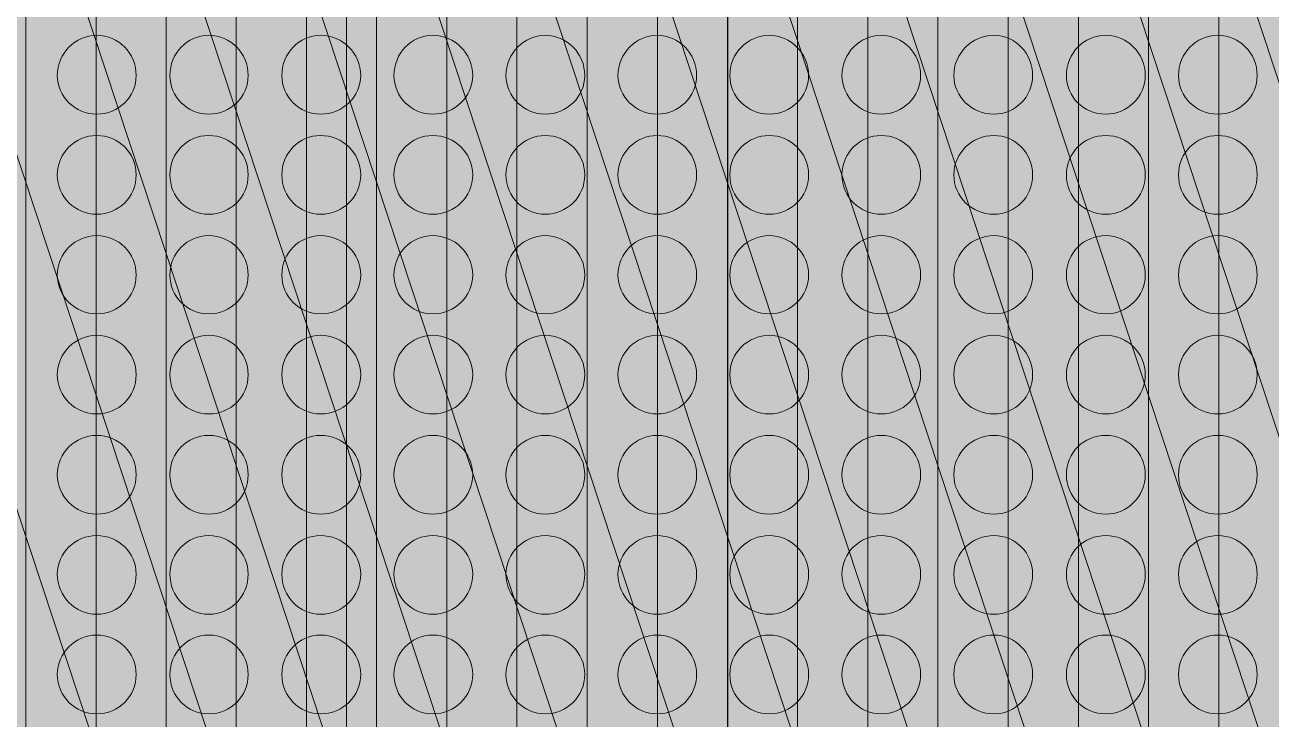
# Model space of a CAD drawing. Header units: inches. Extents: x 243 to 900, y -519 to -86.
# Drawn here: x 545.41 to 572.91, y -270.37 to -255.04 of the extents above; entities that cross this region are included whole.
import ezdxf

# ---------------------------------------------------------------- set-up
doc = ezdxf.new("R2010")
doc.units = ezdxf.units.IN
doc.header["$MEASUREMENT"] = 0
doc.layers.add('Layer 1', color=7, linetype='Continuous')

# ---------------------------------------------------------------- blocks, each defined once
blk = doc.blocks.new('block 3')
at = {"layer": 'Layer 1', "lineweight": 0}
blk.add_open_spline([(898.138, -484.267), (898.138, -494.991), (889.368, -503.763), (878.645, -503.763), (878.645, -503.763), (266.12, -503.763), (266.12, -503.763), (255.397, -503.763), (246.624, -494.991), (246.624, -484.267), (246.624, -484.267), (246.624, -108.507), (246.624, -108.507), (246.624, -97.783), (255.397, -89.011), (266.12, -89.011), (266.12, -89.011), (878.645, -89.011), (878.645, -89.011), (889.368, -89.011), (898.138, -97.783), (898.138, -108.507), (898.138, -108.507), (898.138, -484.267), (898.138, -484.267)], degree=3, knots=[0, 0, 0, 0, 1, 1, 1, 2, 2, 2, 3, 3, 3, 4, 4, 4, 5, 5, 5, 6, 6, 6, 7, 7, 7, 8, 8, 8, 8], dxfattribs=at)
blk = doc.blocks.new('block 2')
at = {"layer": 'Layer 1'}
blk.add_blockref('block 3', (0, 0), dxfattribs=at)
blk = doc.blocks.new('block 58')
at = {"layer": 'Layer 1', "lineweight": 0}
for points in [[(547.862, -256.161), (547.862, -256.634), (547.479, -257.015), (546.989, -257.015), (546.519, -257.015), (546.12, -256.634), (546.12, -256.161), (546.12, -255.672), (546.519, -255.275), (546.989, -255.275), (547.479, -255.275), (547.862, -255.672), (547.862, -256.161)], [(550.334, -256.161), (550.334, -256.634), (549.953, -257.015), (549.461, -257.015), (548.991, -257.015), (548.607, -256.634), (548.607, -256.161), (548.607, -255.672), (548.991, -255.275), (549.461, -255.275), (549.953, -255.275), (550.334, -255.672), (550.334, -256.161)], [(552.819, -256.161), (552.819, -256.634), (552.422, -257.015), (551.933, -257.015), (551.463, -257.015), (551.079, -256.634), (551.079, -256.161), (551.079, -255.672), (551.463, -255.275), (551.933, -255.275), (552.422, -255.275), (552.819, -255.672), (552.819, -256.161)], [(555.291, -256.161), (555.291, -256.634), (554.894, -257.015), (554.411, -257.015), (553.932, -257.015), (553.554, -256.634), (553.554, -256.161), (553.554, -255.672), (553.932, -255.275), (554.411, -255.275), (554.894, -255.275), (555.291, -255.672), (555.291, -256.161)], [(557.766, -256.161), (557.766, -256.634), (557.369, -257.015), (556.893, -257.015), (556.423, -257.015), (556.026, -256.634), (556.026, -256.161), (556.026, -255.672), (556.423, -255.275), (556.893, -255.275), (557.369, -255.275), (557.766, -255.672), (557.766, -256.161)], [(560.235, -256.161), (560.235, -256.634), (559.841, -257.015), (559.365, -257.015), (558.892, -257.015), (558.498, -256.634), (558.498, -256.161), (558.498, -255.672), (558.892, -255.275), (559.365, -255.275), (559.841, -255.275), (560.235, -255.672), (560.235, -256.161)], [(562.707, -256.161), (562.707, -256.634), (562.311, -257.015), (561.837, -257.015), (561.364, -257.015), (560.967, -256.634), (560.967, -256.161), (560.967, -255.672), (561.364, -255.275), (561.837, -255.275), (562.311, -255.275), (562.707, -255.672), (562.707, -256.161)], [(565.179, -256.161), (565.179, -256.634), (564.785, -257.015), (564.309, -257.015), (563.836, -257.015), (563.442, -256.634), (563.442, -256.161), (563.442, -255.672), (563.836, -255.275), (564.309, -255.275), (564.785, -255.275), (565.179, -255.672), (565.179, -256.161)], [(567.651, -256.161), (567.651, -256.634), (567.27, -257.015), (566.797, -257.015), (566.311, -257.015), (565.912, -256.634), (565.912, -256.161), (565.912, -255.672), (566.311, -255.275), (566.797, -255.275), (567.27, -255.275), (567.651, -255.672), (567.651, -256.161)], [(570.139, -256.161), (570.139, -256.634), (569.74, -257.015), (569.269, -257.015), (568.777, -257.015), (568.397, -256.634), (568.397, -256.161), (568.397, -255.672), (568.777, -255.275), (569.269, -255.275), (569.74, -255.275), (570.139, -255.672), (570.139, -256.161)], [(572.608, -256.161), (572.608, -256.634), (572.214, -257.015), (571.741, -257.015), (571.255, -257.015), (570.871, -256.634), (570.871, -256.161), (570.871, -255.672), (571.255, -255.275), (571.741, -255.275), (572.214, -255.275), (572.608, -255.672), (572.608, -256.161)]]:
    blk.add_open_spline(points, degree=3, knots=[0, 0, 0, 0, 1, 1, 1, 2, 2, 2, 3, 3, 3, 4, 4, 4, 4], dxfattribs=at)
blk = doc.blocks.new('block 59')
at = {"layer": 'Layer 1', "lineweight": 0}
for points in [[(547.862, -258.357), (547.862, -258.844), (547.479, -259.226), (546.989, -259.226), (546.519, -259.226), (546.12, -258.844), (546.12, -258.357), (546.12, -257.869), (546.519, -257.488), (546.989, -257.488), (547.479, -257.488), (547.862, -257.869), (547.862, -258.357)], [(550.334, -258.357), (550.334, -258.844), (549.953, -259.226), (549.461, -259.226), (548.991, -259.226), (548.607, -258.844), (548.607, -258.357), (548.607, -257.869), (548.991, -257.488), (549.461, -257.488), (549.953, -257.488), (550.334, -257.869), (550.334, -258.357)], [(552.819, -258.357), (552.819, -258.844), (552.422, -259.226), (551.933, -259.226), (551.463, -259.226), (551.079, -258.844), (551.079, -258.357), (551.079, -257.869), (551.463, -257.488), (551.933, -257.488), (552.422, -257.488), (552.819, -257.869), (552.819, -258.357)], [(555.291, -258.357), (555.291, -258.844), (554.894, -259.226), (554.411, -259.226), (553.932, -259.226), (553.554, -258.844), (553.554, -258.357), (553.554, -257.869), (553.932, -257.488), (554.411, -257.488), (554.894, -257.488), (555.291, -257.869), (555.291, -258.357)], [(557.766, -258.357), (557.766, -258.844), (557.369, -259.226), (556.893, -259.226), (556.423, -259.226), (556.026, -258.844), (556.026, -258.357), (556.026, -257.869), (556.423, -257.488), (556.893, -257.488), (557.369, -257.488), (557.766, -257.869), (557.766, -258.357)], [(560.235, -258.357), (560.235, -258.844), (559.841, -259.226), (559.365, -259.226), (558.892, -259.226), (558.498, -258.844), (558.498, -258.357), (558.498, -257.869), (558.892, -257.488), (559.365, -257.488), (559.841, -257.488), (560.235, -257.869), (560.235, -258.357)], [(562.707, -258.357), (562.707, -258.844), (562.311, -259.226), (561.837, -259.226), (561.364, -259.226), (560.967, -258.844), (560.967, -258.357), (560.967, -257.869), (561.364, -257.488), (561.837, -257.488), (562.311, -257.488), (562.707, -257.869), (562.707, -258.357)], [(565.179, -258.357), (565.179, -258.844), (564.785, -259.226), (564.309, -259.226), (563.836, -259.226), (563.442, -258.844), (563.442, -258.357), (563.442, -257.869), (563.836, -257.488), (564.309, -257.488), (564.785, -257.488), (565.179, -257.869), (565.179, -258.357)], [(567.651, -258.357), (567.651, -258.844), (567.27, -259.226), (566.797, -259.226), (566.311, -259.226), (565.912, -258.844), (565.912, -258.357), (565.912, -257.869), (566.311, -257.488), (566.797, -257.488), (567.27, -257.488), (567.651, -257.869), (567.651, -258.357)], [(570.139, -258.357), (570.139, -258.844), (569.74, -259.226), (569.269, -259.226), (568.777, -259.226), (568.397, -258.844), (568.397, -258.357), (568.397, -257.869), (568.777, -257.488), (569.269, -257.488), (569.74, -257.488), (570.139, -257.869), (570.139, -258.357)], [(572.608, -258.357), (572.608, -258.844), (572.214, -259.226), (571.741, -259.226), (571.255, -259.226), (570.871, -258.844), (570.871, -258.357), (570.871, -257.869), (571.255, -257.488), (571.741, -257.488), (572.214, -257.488), (572.608, -257.869), (572.608, -258.357)]]:
    blk.add_open_spline(points, degree=3, knots=[0, 0, 0, 0, 1, 1, 1, 2, 2, 2, 3, 3, 3, 4, 4, 4, 4], dxfattribs=at)
blk = doc.blocks.new('block 60')
at = {"layer": 'Layer 1', "lineweight": 0}
for points in [[(547.862, -260.568), (547.862, -261.041), (547.479, -261.425), (546.989, -261.425), (546.519, -261.425), (546.12, -261.041), (546.12, -260.568), (546.12, -260.082), (546.519, -259.699), (546.989, -259.699), (547.479, -259.699), (547.862, -260.082), (547.862, -260.568)], [(550.334, -260.568), (550.334, -261.041), (549.953, -261.425), (549.461, -261.425), (548.991, -261.425), (548.607, -261.041), (548.607, -260.568), (548.607, -260.082), (548.991, -259.699), (549.461, -259.699), (549.953, -259.699), (550.334, -260.082), (550.334, -260.568)], [(552.819, -260.568), (552.819, -261.041), (552.422, -261.425), (551.933, -261.425), (551.463, -261.425), (551.079, -261.041), (551.079, -260.568), (551.079, -260.082), (551.463, -259.699), (551.933, -259.699), (552.422, -259.699), (552.819, -260.082), (552.819, -260.568)], [(555.291, -260.568), (555.291, -261.041), (554.894, -261.425), (554.411, -261.425), (553.932, -261.425), (553.554, -261.041), (553.554, -260.568), (553.554, -260.082), (553.932, -259.699), (554.411, -259.699), (554.894, -259.699), (555.291, -260.082), (555.291, -260.568)], [(557.766, -260.568), (557.766, -261.041), (557.369, -261.425), (556.893, -261.425), (556.423, -261.425), (556.026, -261.041), (556.026, -260.568), (556.026, -260.082), (556.423, -259.699), (556.893, -259.699), (557.369, -259.699), (557.766, -260.082), (557.766, -260.568)], [(560.235, -260.568), (560.235, -261.041), (559.841, -261.425), (559.365, -261.425), (558.892, -261.425), (558.498, -261.041), (558.498, -260.568), (558.498, -260.082), (558.892, -259.699), (559.365, -259.699), (559.841, -259.699), (560.235, -260.082), (560.235, -260.568)], [(562.707, -260.568), (562.707, -261.041), (562.311, -261.425), (561.837, -261.425), (561.364, -261.425), (560.967, -261.041), (560.967, -260.568), (560.967, -260.082), (561.364, -259.699), (561.837, -259.699), (562.311, -259.699), (562.707, -260.082), (562.707, -260.568)], [(565.179, -260.568), (565.179, -261.041), (564.785, -261.425), (564.309, -261.425), (563.836, -261.425), (563.442, -261.041), (563.442, -260.568), (563.442, -260.082), (563.836, -259.699), (564.309, -259.699), (564.785, -259.699), (565.179, -260.082), (565.179, -260.568)], [(567.651, -260.568), (567.651, -261.041), (567.27, -261.425), (566.797, -261.425), (566.311, -261.425), (565.912, -261.041), (565.912, -260.568), (565.912, -260.082), (566.311, -259.699), (566.797, -259.699), (567.27, -259.699), (567.651, -260.082), (567.651, -260.568)], [(570.139, -260.568), (570.139, -261.041), (569.74, -261.425), (569.269, -261.425), (568.777, -261.425), (568.397, -261.041), (568.397, -260.568), (568.397, -260.082), (568.777, -259.699), (569.269, -259.699), (569.74, -259.699), (570.139, -260.082), (570.139, -260.568)], [(572.608, -260.568), (572.608, -261.041), (572.214, -261.425), (571.741, -261.425), (571.255, -261.425), (570.871, -261.041), (570.871, -260.568), (570.871, -260.082), (571.255, -259.699), (571.741, -259.699), (572.214, -259.699), (572.608, -260.082), (572.608, -260.568)]]:
    blk.add_open_spline(points, degree=3, knots=[0, 0, 0, 0, 1, 1, 1, 2, 2, 2, 3, 3, 3, 4, 4, 4, 4], dxfattribs=at)
blk = doc.blocks.new('block 61')
at = {"layer": 'Layer 1', "lineweight": 0}
for points in [[(547.862, -262.768), (547.862, -263.255), (547.479, -263.637), (546.989, -263.637), (546.519, -263.637), (546.12, -263.255), (546.12, -262.768), (546.12, -262.294), (546.519, -261.898), (546.989, -261.898), (547.479, -261.898), (547.862, -262.294), (547.862, -262.768)], [(550.334, -262.768), (550.334, -263.255), (549.953, -263.637), (549.461, -263.637), (548.991, -263.637), (548.607, -263.255), (548.607, -262.768), (548.607, -262.294), (548.991, -261.898), (549.461, -261.898), (549.953, -261.898), (550.334, -262.294), (550.334, -262.768)], [(552.819, -262.768), (552.819, -263.255), (552.422, -263.637), (551.933, -263.637), (551.463, -263.637), (551.079, -263.255), (551.079, -262.768), (551.079, -262.294), (551.463, -261.898), (551.933, -261.898), (552.422, -261.898), (552.819, -262.294), (552.819, -262.768)], [(555.291, -262.768), (555.291, -263.255), (554.894, -263.637), (554.411, -263.637), (553.932, -263.637), (553.554, -263.255), (553.554, -262.768), (553.554, -262.294), (553.932, -261.898), (554.411, -261.898), (554.894, -261.898), (555.291, -262.294), (555.291, -262.768)], [(557.766, -262.768), (557.766, -263.255), (557.369, -263.637), (556.893, -263.637), (556.423, -263.637), (556.026, -263.255), (556.026, -262.768), (556.026, -262.294), (556.423, -261.898), (556.893, -261.898), (557.369, -261.898), (557.766, -262.294), (557.766, -262.768)], [(560.235, -262.768), (560.235, -263.255), (559.841, -263.637), (559.365, -263.637), (558.892, -263.637), (558.498, -263.255), (558.498, -262.768), (558.498, -262.294), (558.892, -261.898), (559.365, -261.898), (559.841, -261.898), (560.235, -262.294), (560.235, -262.768)], [(562.707, -262.768), (562.707, -263.255), (562.311, -263.637), (561.837, -263.637), (561.364, -263.637), (560.967, -263.255), (560.967, -262.768), (560.967, -262.294), (561.364, -261.898), (561.837, -261.898), (562.311, -261.898), (562.707, -262.294), (562.707, -262.768)], [(565.179, -262.768), (565.179, -263.255), (564.785, -263.637), (564.309, -263.637), (563.836, -263.637), (563.442, -263.255), (563.442, -262.768), (563.442, -262.294), (563.836, -261.898), (564.309, -261.898), (564.785, -261.898), (565.179, -262.294), (565.179, -262.768)], [(567.651, -262.768), (567.651, -263.255), (567.27, -263.637), (566.797, -263.637), (566.311, -263.637), (565.912, -263.255), (565.912, -262.768), (565.912, -262.294), (566.311, -261.898), (566.797, -261.898), (567.27, -261.898), (567.651, -262.294), (567.651, -262.768)], [(570.139, -262.768), (570.139, -263.255), (569.74, -263.637), (569.269, -263.637), (568.777, -263.637), (568.397, -263.255), (568.397, -262.768), (568.397, -262.294), (568.777, -261.898), (569.269, -261.898), (569.74, -261.898), (570.139, -262.294), (570.139, -262.768)], [(572.608, -262.768), (572.608, -263.255), (572.214, -263.637), (571.741, -263.637), (571.255, -263.637), (570.871, -263.255), (570.871, -262.768), (570.871, -262.294), (571.255, -261.898), (571.741, -261.898), (572.214, -261.898), (572.608, -262.294), (572.608, -262.768)]]:
    blk.add_open_spline(points, degree=3, knots=[0, 0, 0, 0, 1, 1, 1, 2, 2, 2, 3, 3, 3, 4, 4, 4, 4], dxfattribs=at)
blk = doc.blocks.new('block 62')
at = {"layer": 'Layer 1', "lineweight": 0}
for points in [[(547.862, -264.979), (547.862, -265.454), (547.479, -265.849), (546.989, -265.849), (546.519, -265.849), (546.12, -265.454), (546.12, -264.979), (546.12, -264.49), (546.519, -264.11), (546.989, -264.11), (547.479, -264.11), (547.862, -264.49), (547.862, -264.979)], [(550.334, -264.979), (550.334, -265.454), (549.953, -265.849), (549.461, -265.849), (548.991, -265.849), (548.607, -265.454), (548.607, -264.979), (548.607, -264.49), (548.991, -264.11), (549.461, -264.11), (549.953, -264.11), (550.334, -264.49), (550.334, -264.979)], [(552.819, -264.979), (552.819, -265.454), (552.422, -265.849), (551.933, -265.849), (551.463, -265.849), (551.079, -265.454), (551.079, -264.979), (551.079, -264.49), (551.463, -264.11), (551.933, -264.11), (552.422, -264.11), (552.819, -264.49), (552.819, -264.979)], [(555.291, -264.979), (555.291, -265.454), (554.894, -265.849), (554.411, -265.849), (553.932, -265.849), (553.554, -265.454), (553.554, -264.979), (553.554, -264.49), (553.932, -264.11), (554.411, -264.11), (554.894, -264.11), (555.291, -264.49), (555.291, -264.979)], [(557.766, -264.979), (557.766, -265.454), (557.369, -265.849), (556.893, -265.849), (556.423, -265.849), (556.026, -265.454), (556.026, -264.979), (556.026, -264.49), (556.423, -264.11), (556.893, -264.11), (557.369, -264.11), (557.766, -264.49), (557.766, -264.979)], [(560.235, -264.979), (560.235, -265.454), (559.841, -265.849), (559.365, -265.849), (558.892, -265.849), (558.498, -265.454), (558.498, -264.979), (558.498, -264.49), (558.892, -264.11), (559.365, -264.11), (559.841, -264.11), (560.235, -264.49), (560.235, -264.979)], [(562.707, -264.979), (562.707, -265.454), (562.311, -265.849), (561.837, -265.849), (561.364, -265.849), (560.967, -265.454), (560.967, -264.979), (560.967, -264.49), (561.364, -264.11), (561.837, -264.11), (562.311, -264.11), (562.707, -264.49), (562.707, -264.979)], [(565.179, -264.979), (565.179, -265.454), (564.785, -265.849), (564.309, -265.849), (563.836, -265.849), (563.442, -265.454), (563.442, -264.979), (563.442, -264.49), (563.836, -264.11), (564.309, -264.11), (564.785, -264.11), (565.179, -264.49), (565.179, -264.979)], [(567.651, -264.979), (567.651, -265.454), (567.27, -265.849), (566.797, -265.849), (566.311, -265.849), (565.912, -265.454), (565.912, -264.979), (565.912, -264.49), (566.311, -264.11), (566.797, -264.11), (567.27, -264.11), (567.651, -264.49), (567.651, -264.979)], [(570.139, -264.979), (570.139, -265.454), (569.74, -265.849), (569.269, -265.849), (568.777, -265.849), (568.397, -265.454), (568.397, -264.979), (568.397, -264.49), (568.777, -264.11), (569.269, -264.11), (569.74, -264.11), (570.139, -264.49), (570.139, -264.979)], [(572.608, -264.979), (572.608, -265.454), (572.214, -265.849), (571.741, -265.849), (571.255, -265.849), (570.871, -265.454), (570.871, -264.979), (570.871, -264.49), (571.255, -264.11), (571.741, -264.11), (572.214, -264.11), (572.608, -264.49), (572.608, -264.979)]]:
    blk.add_open_spline(points, degree=3, knots=[0, 0, 0, 0, 1, 1, 1, 2, 2, 2, 3, 3, 3, 4, 4, 4, 4], dxfattribs=at)
blk = doc.blocks.new('block 63')
at = {"layer": 'Layer 1', "lineweight": 0}
for points in [[(547.862, -267.175), (547.862, -267.664), (547.479, -268.061), (546.989, -268.061), (546.519, -268.061), (546.12, -267.664), (546.12, -267.175), (546.12, -266.703), (546.519, -266.322), (546.989, -266.322), (547.479, -266.322), (547.862, -266.703), (547.862, -267.175)], [(550.334, -267.175), (550.334, -267.664), (549.953, -268.061), (549.461, -268.061), (548.991, -268.061), (548.607, -267.664), (548.607, -267.175), (548.607, -266.703), (548.991, -266.322), (549.461, -266.322), (549.953, -266.322), (550.334, -266.703), (550.334, -267.175)], [(552.819, -267.175), (552.819, -267.664), (552.422, -268.061), (551.933, -268.061), (551.463, -268.061), (551.079, -267.664), (551.079, -267.175), (551.079, -266.703), (551.463, -266.322), (551.933, -266.322), (552.422, -266.322), (552.819, -266.703), (552.819, -267.175)], [(555.291, -267.175), (555.291, -267.664), (554.894, -268.061), (554.411, -268.061), (553.932, -268.061), (553.554, -267.664), (553.554, -267.175), (553.554, -266.703), (553.932, -266.322), (554.411, -266.322), (554.894, -266.322), (555.291, -266.703), (555.291, -267.175)], [(557.766, -267.175), (557.766, -267.664), (557.369, -268.061), (556.893, -268.061), (556.423, -268.061), (556.026, -267.664), (556.026, -267.175), (556.026, -266.703), (556.423, -266.322), (556.893, -266.322), (557.369, -266.322), (557.766, -266.703), (557.766, -267.175)], [(560.235, -267.175), (560.235, -267.664), (559.841, -268.061), (559.365, -268.061), (558.892, -268.061), (558.498, -267.664), (558.498, -267.175), (558.498, -266.703), (558.892, -266.322), (559.365, -266.322), (559.841, -266.322), (560.235, -266.703), (560.235, -267.175)], [(562.707, -267.175), (562.707, -267.664), (562.311, -268.061), (561.837, -268.061), (561.364, -268.061), (560.967, -267.664), (560.967, -267.175), (560.967, -266.703), (561.364, -266.322), (561.837, -266.322), (562.311, -266.322), (562.707, -266.703), (562.707, -267.175)], [(565.179, -267.175), (565.179, -267.664), (564.785, -268.061), (564.309, -268.061), (563.836, -268.061), (563.442, -267.664), (563.442, -267.175), (563.442, -266.703), (563.836, -266.322), (564.309, -266.322), (564.785, -266.322), (565.179, -266.703), (565.179, -267.175)], [(567.651, -267.175), (567.651, -267.664), (567.27, -268.061), (566.797, -268.061), (566.311, -268.061), (565.912, -267.664), (565.912, -267.175), (565.912, -266.703), (566.311, -266.322), (566.797, -266.322), (567.27, -266.322), (567.651, -266.703), (567.651, -267.175)], [(570.139, -267.175), (570.139, -267.664), (569.74, -268.061), (569.269, -268.061), (568.777, -268.061), (568.397, -267.664), (568.397, -267.175), (568.397, -266.703), (568.777, -266.322), (569.269, -266.322), (569.74, -266.322), (570.139, -266.703), (570.139, -267.175)], [(572.608, -267.175), (572.608, -267.664), (572.214, -268.061), (571.741, -268.061), (571.255, -268.061), (570.871, -267.664), (570.871, -267.175), (570.871, -266.703), (571.255, -266.322), (571.741, -266.322), (572.214, -266.322), (572.608, -266.703), (572.608, -267.175)]]:
    blk.add_open_spline(points, degree=3, knots=[0, 0, 0, 0, 1, 1, 1, 2, 2, 2, 3, 3, 3, 4, 4, 4, 4], dxfattribs=at)
blk = doc.blocks.new('block 64')
at = {"layer": 'Layer 1', "lineweight": 0}
for points in [[(547.862, -269.389), (547.862, -269.877), (547.479, -270.259), (546.989, -270.259), (546.519, -270.259), (546.12, -269.877), (546.12, -269.389), (546.12, -268.915), (546.519, -268.519), (546.989, -268.519), (547.479, -268.519), (547.862, -268.915), (547.862, -269.389)], [(550.334, -269.389), (550.334, -269.877), (549.953, -270.259), (549.461, -270.259), (548.991, -270.259), (548.607, -269.877), (548.607, -269.389), (548.607, -268.915), (548.991, -268.519), (549.461, -268.519), (549.953, -268.519), (550.334, -268.915), (550.334, -269.389)], [(552.819, -269.389), (552.819, -269.877), (552.422, -270.259), (551.933, -270.259), (551.463, -270.259), (551.079, -269.877), (551.079, -269.389), (551.079, -268.915), (551.463, -268.519), (551.933, -268.519), (552.422, -268.519), (552.819, -268.915), (552.819, -269.389)], [(555.291, -269.389), (555.291, -269.877), (554.894, -270.259), (554.411, -270.259), (553.932, -270.259), (553.554, -269.877), (553.554, -269.389), (553.554, -268.915), (553.932, -268.519), (554.411, -268.519), (554.894, -268.519), (555.291, -268.915), (555.291, -269.389)], [(557.766, -269.389), (557.766, -269.877), (557.369, -270.259), (556.893, -270.259), (556.423, -270.259), (556.026, -269.877), (556.026, -269.389), (556.026, -268.915), (556.423, -268.519), (556.893, -268.519), (557.369, -268.519), (557.766, -268.915), (557.766, -269.389)], [(560.235, -269.389), (560.235, -269.877), (559.841, -270.259), (559.365, -270.259), (558.892, -270.259), (558.498, -269.877), (558.498, -269.389), (558.498, -268.915), (558.892, -268.519), (559.365, -268.519), (559.841, -268.519), (560.235, -268.915), (560.235, -269.389)], [(562.707, -269.389), (562.707, -269.877), (562.311, -270.259), (561.837, -270.259), (561.364, -270.259), (560.967, -269.877), (560.967, -269.389), (560.967, -268.915), (561.364, -268.519), (561.837, -268.519), (562.311, -268.519), (562.707, -268.915), (562.707, -269.389)], [(565.179, -269.389), (565.179, -269.877), (564.785, -270.259), (564.309, -270.259), (563.836, -270.259), (563.442, -269.877), (563.442, -269.389), (563.442, -268.915), (563.836, -268.519), (564.309, -268.519), (564.785, -268.519), (565.179, -268.915), (565.179, -269.389)], [(567.651, -269.389), (567.651, -269.877), (567.27, -270.259), (566.797, -270.259), (566.311, -270.259), (565.912, -269.877), (565.912, -269.389), (565.912, -268.915), (566.311, -268.519), (566.797, -268.519), (567.27, -268.519), (567.651, -268.915), (567.651, -269.389)], [(570.139, -269.389), (570.139, -269.877), (569.74, -270.259), (569.269, -270.259), (568.777, -270.259), (568.397, -269.877), (568.397, -269.389), (568.397, -268.915), (568.777, -268.519), (569.269, -268.519), (569.74, -268.519), (570.139, -268.915), (570.139, -269.389)], [(572.608, -269.389), (572.608, -269.877), (572.214, -270.259), (571.741, -270.259), (571.255, -270.259), (570.871, -269.877), (570.871, -269.389), (570.871, -268.915), (571.255, -268.519), (571.741, -268.519), (572.214, -268.519), (572.608, -268.915), (572.608, -269.389)]]:
    blk.add_open_spline(points, degree=3, knots=[0, 0, 0, 0, 1, 1, 1, 2, 2, 2, 3, 3, 3, 4, 4, 4, 4], dxfattribs=at)
blk = doc.blocks.new('block 5')
at = {"layer": 'Layer 1'}
for name in ['block 58', 'block 59', 'block 60', 'block 61', 'block 62', 'block 63', 'block 64']:
    blk.add_blockref(name, (0, 0), dxfattribs=at)
blk = doc.blocks.new('block 4')
at = {"layer": 'Layer 1'}
blk.add_blockref('block 5', (0, 0), dxfattribs=at)
blk = doc.blocks.new('block 286')
at = {"layer": 'Layer 1', "true_color": 0x127cc0}
h = blk.add_hatch(color=152, dxfattribs=at)
h.dxf.hatch_style = 2
h.paths.add_polyline_path([(558.104, -312.554), (510.081, -167.129), (512.662, -167.129), (560.687, -312.554)])
at = {"layer": 'Layer 1', "true_color": 0x167bbf}
h = blk.add_hatch(color=152, dxfattribs=at)
h.dxf.hatch_style = 2
h.paths.add_polyline_path([(560.687, -312.554), (512.662, -167.129), (515.245, -167.129), (563.268, -312.554)])
at = {"layer": 'Layer 1', "true_color": 0x157abf}
h = blk.add_hatch(color=152, dxfattribs=at)
h.dxf.hatch_style = 2
h.paths.add_polyline_path([(563.268, -312.554), (515.245, -167.129), (517.825, -167.129), (565.848, -312.554)])
at = {"layer": 'Layer 1', "true_color": 0x1479be}
h = blk.add_hatch(color=152, dxfattribs=at)
h.dxf.hatch_style = 2
h.paths.add_polyline_path([(565.848, -312.554), (517.825, -167.129), (520.408, -167.129), (568.431, -312.554)])
at = {"layer": 'Layer 1', "true_color": 0x1279be}
h = blk.add_hatch(color=152, dxfattribs=at)
h.dxf.hatch_style = 2
h.paths.add_polyline_path([(568.431, -312.554), (520.408, -167.129), (522.989, -167.129), (571.011, -312.554)])
at = {"layer": 'Layer 1', "true_color": 0x1479be}
h = blk.add_hatch(color=152, dxfattribs=at)
h.dxf.hatch_style = 2
h.paths.add_polyline_path([(571.011, -312.554), (522.989, -167.129), (525.569, -167.129), (573.592, -312.554)])
at = {"layer": 'Layer 1', "true_color": 0x0b77bd}
h = blk.add_hatch(color=152, dxfattribs=at)
h.dxf.hatch_style = 2
h.paths.add_polyline_path([(573.592, -312.554), (525.569, -167.129), (528.152, -167.129), (576.175, -312.554)])
at = {"layer": 'Layer 1', "true_color": 0x0e75bb}
h = blk.add_hatch(color=152, dxfattribs=at)
h.dxf.hatch_style = 2
h.paths.add_polyline_path([(576.175, -312.554), (528.152, -167.129), (530.732, -167.129), (578.755, -312.554)])
h = blk.add_hatch(color=152, dxfattribs=at)
h.dxf.hatch_style = 2
h.paths.add_polyline_path([(578.755, -312.554), (530.732, -167.129), (533.313, -167.129), (581.336, -312.554)])
at = {"layer": 'Layer 1', "true_color": 0x1075bb}
h = blk.add_hatch(color=152, dxfattribs=at)
h.dxf.hatch_style = 2
h.paths.add_polyline_path([(581.336, -312.554), (533.313, -167.129), (535.896, -167.129), (582.602, -308.571), (582.602, -312.554)])
at = {"layer": 'Layer 1', "true_color": 0x1773b9}
h = blk.add_hatch(color=152, dxfattribs=at)
h.dxf.hatch_style = 2
h.paths.add_polyline_path([(582.602, -308.57), (535.896, -167.129), (538.476, -167.129), (582.602, -300.753)])
at = {"layer": 'Layer 1', "true_color": 0x1272b9}
h = blk.add_hatch(color=152, dxfattribs=at)
h.dxf.hatch_style = 2
h.paths.add_polyline_path([(582.602, -300.753), (538.476, -167.132), (541.057, -167.132), (582.602, -292.937)])
at = {"layer": 'Layer 1', "true_color": 0x1171b8}
h = blk.add_hatch(color=152, dxfattribs=at)
h.dxf.hatch_style = 2
h.paths.add_polyline_path([(582.602, -292.937), (541.057, -167.13), (543.64, -167.13), (582.602, -285.122)])
at = {"layer": 'Layer 1', "true_color": 0x1470b7}
h = blk.add_hatch(color=152, dxfattribs=at)
h.dxf.hatch_style = 2
h.paths.add_polyline_path([(582.602, -285.12), (543.64, -167.13), (546.22, -167.13), (582.602, -277.304)])
at = {"layer": 'Layer 1', "lineweight": 0}
for points in [[(558.104, -312.554), (510.081, -167.129), (512.662, -167.129), (560.687, -312.554), (558.104, -312.554)], [(560.687, -312.554), (512.662, -167.129), (515.245, -167.129), (563.268, -312.554), (560.687, -312.554)], [(563.268, -312.554), (515.245, -167.129), (517.825, -167.129), (565.848, -312.554), (563.268, -312.554)], [(565.848, -312.554), (517.825, -167.129), (520.408, -167.129), (568.431, -312.554), (565.848, -312.554)], [(568.431, -312.554), (520.408, -167.129), (522.989, -167.129), (571.011, -312.554), (568.431, -312.554)], [(571.011, -312.554), (522.989, -167.129), (525.569, -167.129), (573.592, -312.554), (571.011, -312.554)], [(573.592, -312.554), (525.569, -167.129), (528.152, -167.129), (576.175, -312.554), (573.592, -312.554)], [(576.175, -312.554), (528.152, -167.129), (530.732, -167.129), (578.755, -312.554), (576.175, -312.554)], [(578.755, -312.554), (530.732, -167.129), (533.313, -167.129), (581.336, -312.554), (578.755, -312.554)], [(581.336, -312.554), (533.313, -167.129), (535.896, -167.129), (582.602, -308.571), (582.602, -312.554), (581.336, -312.554)], [(582.602, -308.57), (535.896, -167.129), (538.476, -167.129), (582.602, -300.753), (582.602, -308.57)], [(582.602, -300.753), (538.476, -167.132), (541.057, -167.132), (582.602, -292.937), (582.602, -300.753)], [(582.602, -292.937), (541.057, -167.13), (543.64, -167.13), (582.602, -285.122), (582.602, -292.937)], [(582.602, -285.12), (543.64, -167.13), (546.22, -167.13), (582.602, -277.304), (582.602, -285.12)]]:
    blk.add_lwpolyline(points, dxfattribs=at)
blk.add_open_spline([(481.091, -199.266), (481.091, -199.266), (582.602, -199.266), (582.602, -199.266), (582.602, -199.266), (582.602, -167.129), (582.602, -167.129), (582.602, -167.129), (476.726, -167.129), (476.726, -167.129), (455.041, -167.129), (437.462, -184.708), (437.462, -206.393), (437.462, -206.393), (437.462, -215.646), (437.462, -215.646), (437.462, -224.775), (440.587, -233.174), (445.814, -239.84), (440.587, -246.511), (437.462, -254.905), (437.462, -264.037), (437.462, -264.037), (437.462, -273.289), (437.462, -273.289), (437.462, -294.974), (455.041, -312.553), (476.726, -312.553), (476.726, -312.553), (552.507, -312.553), (552.507, -312.553), (552.507, -312.553), (557.61, -312.553), (557.61, -312.553), (557.61, -312.553), (582.602, -312.553), (582.602, -312.553), (582.602, -312.553), (582.602, -205.692), (582.602, -205.692), (582.602, -205.692), (552.507, -205.692), (552.507, -205.692), (552.507, -205.692), (552.507, -280.885), (552.507, -280.885), (552.507, -280.885), (481.091, -280.885), (481.091, -280.885), (474.328, -280.885), (468.85, -275.403), (468.85, -268.641), (468.85, -261.879), (474.328, -256.399), (481.091, -256.399), (481.091, -256.399), (544.345, -256.399), (544.345, -256.399), (544.345, -256.399), (544.345, -223.751), (544.345, -223.751), (544.345, -223.751), (481.091, -223.751), (481.091, -223.751), (474.328, -223.751), (468.85, -218.27), (468.85, -211.507), (468.85, -204.748), (474.328, -199.266), (481.091, -199.266)], degree=3, knots=[0, 0, 0, 0, 1, 1, 1, 2, 2, 2, 3, 3, 3, 4, 4, 4, 5, 5, 5, 6, 6, 6, 7, 7, 7, 8, 8, 8, 9, 9, 9, 10, 10, 10, 11, 11, 11, 12, 12, 12, 13, 13, 13, 14, 14, 14, 15, 15, 15, 16, 16, 16, 17, 17, 17, 18, 18, 18, 19, 19, 19, 20, 20, 20, 21, 21, 21, 22, 22, 22, 23, 23, 23, 23], dxfattribs=at)
blk = doc.blocks.new('block 285')
at = {"layer": 'Layer 1'}
blk.add_blockref('block 286', (0, 0), dxfattribs=at)
blk = doc.blocks.new('block 284')
at = {"layer": 'Layer 1'}
blk.add_blockref('block 285', (0, 0), dxfattribs=at)
blk = doc.blocks.new('block 288')
at = {"layer": 'Layer 1', "true_color": 0x0e75bb}
h = blk.add_hatch(color=152, dxfattribs=at)
h.dxf.hatch_style = 2
h.paths.add_polyline_path([(545.427, -312.553), (543.878, -312.553), (543.878, -207.908), (545.427, -207.908)])
at = {"layer": 'Layer 1', "true_color": 0x1075bb}
h = blk.add_hatch(color=152, dxfattribs=at)
h.dxf.hatch_style = 2
h.paths.add_polyline_path([(546.976, -312.553), (545.427, -312.553), (545.427, -207.908), (546.976, -207.908)])
at = {"layer": 'Layer 1', "true_color": 0x1773b9}
h = blk.add_hatch(color=152, dxfattribs=at)
h.dxf.hatch_style = 2
h.paths.add_polyline_path([(548.525, -312.553), (546.976, -312.553), (546.976, -207.908), (548.525, -207.908)])
at = {"layer": 'Layer 1', "true_color": 0x1272b9}
h = blk.add_hatch(color=152, dxfattribs=at)
h.dxf.hatch_style = 2
h.paths.add_polyline_path([(550.072, -312.553), (548.523, -312.553), (548.523, -207.908), (550.072, -207.908)])
at = {"layer": 'Layer 1', "true_color": 0x1171b8}
h = blk.add_hatch(color=152, dxfattribs=at)
h.dxf.hatch_style = 2
h.paths.add_polyline_path([(551.621, -312.553), (550.072, -312.553), (550.072, -207.908), (551.621, -207.908)])
at = {"layer": 'Layer 1', "true_color": 0x1470b7}
h = blk.add_hatch(color=152, dxfattribs=at)
h.dxf.hatch_style = 2
h.paths.add_polyline_path([(553.171, -312.553), (551.621, -312.553), (551.621, -207.908), (553.171, -207.908)])
at = {"layer": 'Layer 1', "true_color": 0x136fb7}
h = blk.add_hatch(color=152, dxfattribs=at)
h.dxf.hatch_style = 2
h.paths.add_polyline_path([(554.72, -312.553), (553.171, -312.553), (553.171, -207.908), (554.72, -207.908)])
at = {"layer": 'Layer 1', "true_color": 0x166eb6}
h = blk.add_hatch(color=152, dxfattribs=at)
h.dxf.hatch_style = 2
h.paths.add_polyline_path([(556.269, -312.553), (554.72, -312.553), (554.72, -207.908), (556.269, -207.908)])
at = {"layer": 'Layer 1', "true_color": 0x126db5}
h = blk.add_hatch(color=152, dxfattribs=at)
h.dxf.hatch_style = 2
h.paths.add_polyline_path([(557.819, -312.553), (556.269, -312.553), (556.269, -207.908), (557.819, -207.908)])
at = {"layer": 'Layer 1', "true_color": 0x116cb4}
h = blk.add_hatch(color=152, dxfattribs=at)
h.dxf.hatch_style = 2
h.paths.add_polyline_path([(559.368, -312.553), (557.819, -312.553), (557.819, -207.908), (559.368, -207.908)])
at = {"layer": 'Layer 1', "true_color": 0x106bb4}
h = blk.add_hatch(color=152, dxfattribs=at)
h.dxf.hatch_style = 2
h.paths.add_polyline_path([(560.92, -312.553), (559.368, -312.553), (559.368, -207.908), (560.92, -207.908)])
at = {"layer": 'Layer 1', "true_color": 0x136ab3}
h = blk.add_hatch(color=152, dxfattribs=at)
h.dxf.hatch_style = 2
h.paths.add_polyline_path([(562.464, -312.553), (560.914, -312.553), (560.914, -207.908), (562.464, -207.908)])
h = blk.add_hatch(color=152, dxfattribs=at)
h.dxf.hatch_style = 2
h.paths.add_polyline_path([(564.013, -312.553), (562.464, -312.553), (562.464, -207.908), (564.013, -207.908)])
at = {"layer": 'Layer 1', "true_color": 0x1169b0}
h = blk.add_hatch(color=144, dxfattribs=at)
h.dxf.hatch_style = 2
h.paths.add_polyline_path([(565.562, -312.553), (564.013, -312.553), (564.013, -207.908), (565.562, -207.908)])
at = {"layer": 'Layer 1', "true_color": 0x0e68b2}
h = blk.add_hatch(color=152, dxfattribs=at)
h.dxf.hatch_style = 2
h.paths.add_polyline_path([(567.114, -312.553), (565.562, -312.553), (565.562, -207.908), (567.114, -207.908)])
at = {"layer": 'Layer 1', "true_color": 0x1066b0}
h = blk.add_hatch(color=144, dxfattribs=at)
h.dxf.hatch_style = 2
h.paths.add_polyline_path([(568.661, -312.553), (567.114, -312.553), (567.114, -207.908), (568.661, -207.908)])
at = {"layer": 'Layer 1', "true_color": 0x1365af}
h = blk.add_hatch(color=144, dxfattribs=at)
h.dxf.hatch_style = 2
h.paths.add_polyline_path([(570.21, -312.553), (568.661, -312.553), (568.661, -207.908), (570.21, -207.908)])
at = {"layer": 'Layer 1', "true_color": 0x0a65af}
h = blk.add_hatch(color=144, dxfattribs=at)
h.dxf.hatch_style = 2
h.paths.add_polyline_path([(571.76, -312.553), (570.21, -312.553), (570.21, -207.908), (571.76, -207.908)])
at = {"layer": 'Layer 1', "true_color": 0x1063af}
h = blk.add_hatch(color=144, dxfattribs=at)
h.dxf.hatch_style = 2
h.paths.add_polyline_path([(573.309, -312.553), (571.76, -312.553), (571.76, -207.908), (573.309, -207.908)])
at = {"layer": 'Layer 1', "lineweight": 0}
for points in [[(545.427, -312.553), (543.878, -312.553), (543.878, -207.908), (545.427, -207.908), (545.427, -312.553)], [(546.976, -312.553), (545.427, -312.553), (545.427, -207.908), (546.976, -207.908), (546.976, -312.553)], [(548.525, -312.553), (546.976, -312.553), (546.976, -207.908), (548.525, -207.908), (548.525, -312.553)], [(550.072, -312.553), (548.523, -312.553), (548.523, -207.908), (550.072, -207.908), (550.072, -312.553)], [(551.621, -312.553), (550.072, -312.553), (550.072, -207.908), (551.621, -207.908), (551.621, -312.553)], [(553.171, -312.553), (551.621, -312.553), (551.621, -207.908), (553.171, -207.908), (553.171, -312.553)], [(554.72, -312.553), (553.171, -312.553), (553.171, -207.908), (554.72, -207.908), (554.72, -312.553)], [(556.269, -312.553), (554.72, -312.553), (554.72, -207.908), (556.269, -207.908), (556.269, -312.553)], [(557.819, -312.553), (556.269, -312.553), (556.269, -207.908), (557.819, -207.908), (557.819, -312.553)], [(559.368, -312.553), (557.819, -312.553), (557.819, -207.908), (559.368, -207.908), (559.368, -312.553)], [(560.92, -312.553), (559.368, -312.553), (559.368, -207.908), (560.92, -207.908), (560.92, -312.553)], [(562.464, -312.553), (560.914, -312.553), (560.914, -207.908), (562.464, -207.908), (562.464, -312.553)], [(564.013, -312.553), (562.464, -312.553), (562.464, -207.908), (564.013, -207.908), (564.013, -312.553)], [(565.562, -312.553), (564.013, -312.553), (564.013, -207.908), (565.562, -207.908), (565.562, -312.553)], [(567.114, -312.553), (565.562, -312.553), (565.562, -207.908), (567.114, -207.908), (567.114, -312.553)], [(568.661, -312.553), (567.114, -312.553), (567.114, -207.908), (568.661, -207.908), (568.661, -312.553)], [(570.21, -312.553), (568.661, -312.553), (568.661, -207.908), (570.21, -207.908), (570.21, -312.553)], [(571.76, -312.553), (570.21, -312.553), (570.21, -207.908), (571.76, -207.908), (571.76, -312.553)], [(573.309, -312.553), (571.76, -312.553), (571.76, -207.908), (573.309, -207.908), (573.309, -312.553)]]:
    blk.add_lwpolyline(points, dxfattribs=at)
blk.add_open_spline([(552.507, -235.312), (552.507, -235.312), (552.507, -280.885), (552.507, -280.885), (552.507, -280.885), (481.091, -280.885), (481.091, -280.885), (474.328, -280.885), (468.848, -275.403), (468.848, -268.644), (468.848, -265.207), (470.267, -262.107), (472.549, -259.882), (472.499, -259.882), (472.449, -259.882), (472.398, -259.882), (460.667, -259.882), (449.272, -258.458), (438.367, -255.792), (437.796, -258.456), (437.462, -261.207), (437.462, -264.037), (437.462, -264.037), (437.462, -273.289), (437.462, -273.289), (437.462, -294.976), (455.041, -312.553), (476.726, -312.553), (476.726, -312.553), (552.507, -312.553), (552.507, -312.553), (552.507, -312.553), (557.61, -312.553), (557.61, -312.553), (557.61, -312.553), (582.602, -312.553), (582.602, -312.553), (582.602, -312.553), (582.602, -207.908), (582.602, -207.908), (573.938, -218.409), (563.796, -227.647), (552.507, -235.312)], degree=3, knots=[0, 0, 0, 0, 1, 1, 1, 2, 2, 2, 3, 3, 3, 4, 4, 4, 5, 5, 5, 6, 6, 6, 7, 7, 7, 8, 8, 8, 9, 9, 9, 10, 10, 10, 11, 11, 11, 12, 12, 12, 13, 13, 13, 14, 14, 14, 14], dxfattribs=at)
blk = doc.blocks.new('block 283')
at = {"layer": 'Layer 1'}
for name in ['block 284', 'block 288']:
    blk.add_blockref(name, (0, 0), dxfattribs=at)

msp = doc.modelspace()

# ---------------------------------------------------------------- linework, layer by layer
at = {"layer": 'Layer 1', "lineweight": 0}
msp.add_open_spline([(771.889, -89.011), (771.889, -89.011), (266.12, -89.011), (266.12, -89.011), (255.397, -89.011), (246.624, -97.783), (246.624, -108.507), (246.624, -108.507), (246.624, -499.044), (246.624, -499.044), (246.624, -509.767), (255.397, -518.54), (266.12, -518.54), (266.12, -518.54), (371.556, -518.54), (371.556, -518.54), (400.967, -304.591), (562.913, -132.915), (771.889, -89.011)], degree=3, knots=[0, 0, 0, 0, 1, 1, 1, 2, 2, 2, 3, 3, 3, 4, 4, 4, 5, 5, 5, 6, 6, 6, 6], dxfattribs=at)

# ---------------------------------------------------------------- block references
at = {"layer": 'Layer 1'}
for name in ['block 2', 'block 4', 'block 283']:
    msp.add_blockref(name, (0, 0), dxfattribs=at)

doc.saveas('drawing.dxf')
